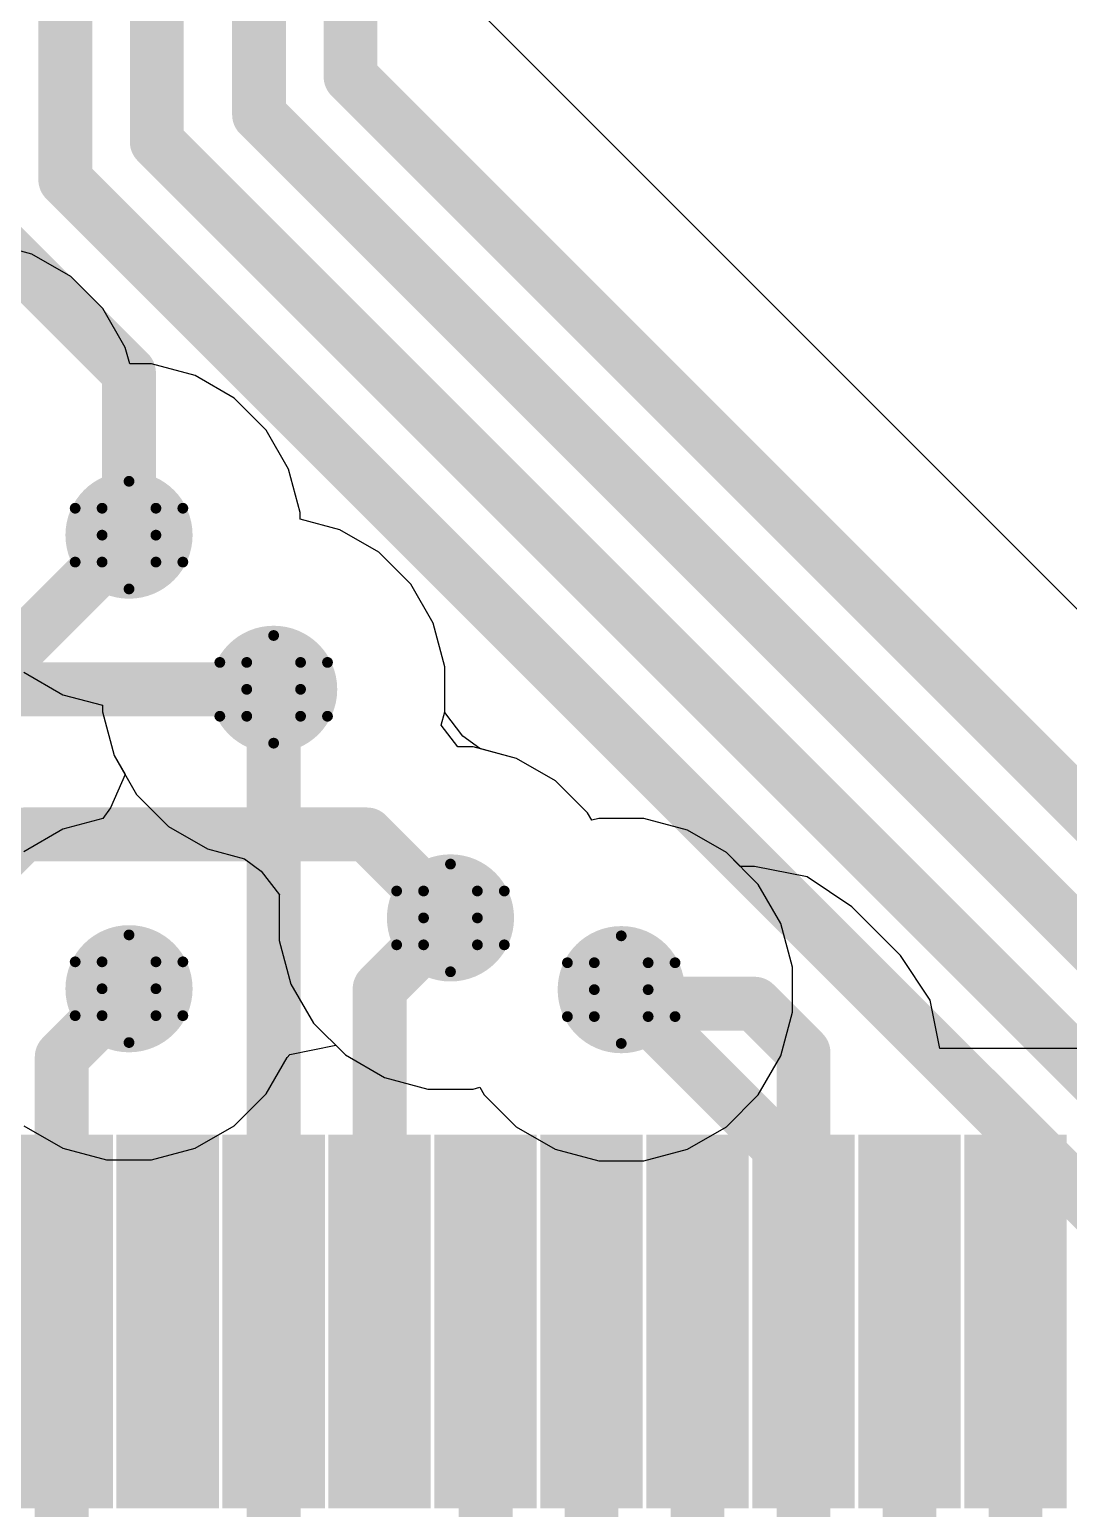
# Model space of a CAD drawing. Header units: inches. Extents: x -3 to 5437, y -3 to 5435.
# Drawn here: x 108.32 to 113.22, y 56.92 to 63.9 of the extents above; entities that cross this region are included whole.
import ezdxf

# ---------------------------------------------------------------- set-up
doc = ezdxf.new("R2010")
doc.units = ezdxf.units.IN
for name, color, linetype in [('Bottom Layer', 5, 'Continuous'), ('Drill Drawing', 1, 'Continuous'), ('GND', 16, 'Continuous'), ('PWR', 76, 'Continuous'), ('Top Layer', 1, 'Continuous'), ('Top Paste', 8, 'Continuous'), ('Top Solder', 216, 'Continuous'), ('Via Holes', 16, 'Continuous')]:
    doc.layers.add(name, color=color, linetype=linetype)

# ---------------------------------------------------------------- blocks, each defined once
blk = doc.blocks.new('LQFP_144_20_20__162')
at = {"layer": 'Top Layer'}
for points in [[(3.61, -11.46), (3.61, -9.9), (3.89, -9.9), (3.89, -11.46)], [(4.11, -11.46), (4.11, -9.9), (4.39, -9.9), (4.39, -11.46)], [(4.61, -11.46), (4.61, -9.9), (4.89, -9.9), (4.89, -11.46)], [(5.11, -11.46), (5.11, -9.9), (5.39, -9.9), (5.39, -11.46)], [(5.61, -11.46), (5.61, -9.9), (5.89, -9.9), (5.89, -11.46)], [(6.11, -11.46), (6.11, -9.9), (6.39, -9.9), (6.39, -11.46)], [(6.61, -11.46), (6.61, -9.9), (6.89, -9.9), (6.89, -11.46)], [(7.11, -11.46), (7.11, -9.9), (7.39, -9.9), (7.39, -11.46)], [(7.61, -11.46), (7.61, -9.9), (7.89, -9.9), (7.89, -11.46)], [(8.11, -11.46), (8.11, -9.9), (8.39, -9.9), (8.39, -11.46)]]:
    blk.add_hatch(color=1, dxfattribs=at).paths.add_polyline_path(points)
at = {"layer": 'Top Paste'}
for points in [[(3.61, -11.46), (3.61, -9.9), (3.89, -9.9), (3.89, -11.46)], [(4.11, -11.46), (4.11, -9.9), (4.39, -9.9), (4.39, -11.46)], [(4.61, -11.46), (4.61, -9.9), (4.89, -9.9), (4.89, -11.46)], [(5.11, -11.46), (5.11, -9.9), (5.39, -9.9), (5.39, -11.46)], [(5.61, -11.46), (5.61, -9.9), (5.89, -9.9), (5.89, -11.46)], [(6.11, -11.46), (6.11, -9.9), (6.39, -9.9), (6.39, -11.46)], [(6.61, -11.46), (6.61, -9.9), (6.89, -9.9), (6.89, -11.46)], [(7.11, -11.46), (7.11, -9.9), (7.39, -9.9), (7.39, -11.46)], [(7.61, -11.46), (7.61, -9.9), (7.89, -9.9), (7.89, -11.46)], [(8.11, -11.46), (8.11, -9.9), (8.39, -9.9), (8.39, -11.46)]]:
    blk.add_hatch(color=8, dxfattribs=at).paths.add_polyline_path(points)
at = {"layer": 'Top Solder'}
for points in [[(3.5084, -11.5616), (3.5084, -9.7984), (3.9916, -9.7984), (3.9916, -11.5616)], [(4.0084, -11.5616), (4.0084, -9.7984), (4.4916, -9.7984), (4.4916, -11.5616)], [(4.5084, -11.5616), (4.5084, -9.7984), (4.9916, -9.7984), (4.9916, -11.5616)], [(5.0084, -11.5616), (5.0084, -9.7984), (5.4916, -9.7984), (5.4916, -11.5616)], [(5.5084, -11.5616), (5.5084, -9.7984), (5.9916, -9.7984), (5.9916, -11.5616)], [(6.0084, -11.5616), (6.0084, -9.7984), (6.4916, -9.7984), (6.4916, -11.5616)], [(6.5084, -11.5616), (6.5084, -9.7984), (6.9916, -9.7984), (6.9916, -11.5616)], [(7.0084, -11.5616), (7.0084, -9.7984), (7.4916, -9.7984), (7.4916, -11.5616)], [(7.5084, -11.5616), (7.5084, -9.7984), (7.9916, -9.7984), (7.9916, -11.5616)], [(8.0084, -11.5616), (8.0084, -9.7984), (8.4916, -9.7984), (8.4916, -11.5616)]]:
    blk.add_hatch(color=216, dxfattribs=at).paths.add_polyline_path(points)

msp = doc.modelspace()

# ---------------------------------------------------------------- hatches: boundary and pattern name
at = {"layer": 'Bottom Layer'}
h = msp.add_hatch(color=5, dxfattribs=at)
edge = h.paths.add_edge_path()
edge.add_arc((108.7883, 61.5097), 0.3, 0, 360)
h = msp.add_hatch(color=5, dxfattribs=at)
edge = h.paths.add_edge_path()
edge.add_arc((109.4708, 60.7822), 0.3, 0, 360)
h = msp.add_hatch(color=5, dxfattribs=at)
edge = h.paths.add_edge_path()
edge.add_arc((110.3051, 59.7035), 0.3, 0, 360)
h = msp.add_hatch(color=5, dxfattribs=at)
edge = h.paths.add_edge_path()
edge.add_arc((108.7883, 59.3693), 0.3, 0, 360)
h = msp.add_hatch(color=5, dxfattribs=at)
edge = h.paths.add_edge_path()
edge.add_arc((111.1108, 59.365), 0.3, 0, 360)
at = {"layer": 'GND'}
h = msp.add_hatch(color=16, dxfattribs=at)
edge = h.paths.add_edge_path()
edge.add_arc((108.7883, 61.5097), 0.3, 0, 360)
h = msp.add_hatch(color=16, dxfattribs=at)
edge = h.paths.add_edge_path()
edge.add_arc((109.4708, 60.7822), 0.3, 0, 360)
h = msp.add_hatch(color=16, dxfattribs=at)
edge = h.paths.add_edge_path()
edge.add_arc((110.3051, 59.7035), 0.3, 0, 360)
h = msp.add_hatch(color=16, dxfattribs=at)
edge = h.paths.add_edge_path()
edge.add_arc((108.7883, 59.3693), 0.3, 0, 360)
h = msp.add_hatch(color=16, dxfattribs=at)
edge = h.paths.add_edge_path()
edge.add_arc((111.1108, 59.365), 0.3, 0, 360)
at = {"layer": 'PWR'}
h = msp.add_hatch(color=76, dxfattribs=at)
edge = h.paths.add_edge_path()
edge.add_arc((108.7883, 61.5097), 0.3, 0, 360)
h = msp.add_hatch(color=76, dxfattribs=at)
edge = h.paths.add_edge_path()
edge.add_arc((109.4708, 60.7822), 0.3, 0, 360)
h = msp.add_hatch(color=76, dxfattribs=at)
edge = h.paths.add_edge_path()
edge.add_arc((110.3051, 59.7035), 0.3, 0, 360)
h = msp.add_hatch(color=76, dxfattribs=at)
edge = h.paths.add_edge_path()
edge.add_arc((108.7883, 59.3693), 0.3, 0, 360)
h = msp.add_hatch(color=76, dxfattribs=at)
edge = h.paths.add_edge_path()
edge.add_arc((111.1108, 59.365), 0.3, 0, 360)
at = {"layer": 'Top Layer'}
h = msp.add_hatch(color=1, dxfattribs=at)
edge = h.paths.add_edge_path()
edge.add_arc((108.7883, 61.5097), 0.3, 0, 360)
h = msp.add_hatch(color=1, dxfattribs=at)
edge = h.paths.add_edge_path()
edge.add_arc((109.4708, 60.7822), 0.3, 0, 360)
h = msp.add_hatch(color=1, dxfattribs=at)
edge = h.paths.add_edge_path()
edge.add_arc((110.3051, 59.7035), 0.3, 0, 360)
h = msp.add_hatch(color=1, dxfattribs=at)
edge = h.paths.add_edge_path()
edge.add_arc((108.7883, 59.3693), 0.3, 0, 360)
h = msp.add_hatch(color=1, dxfattribs=at)
edge = h.paths.add_edge_path()
edge.add_arc((111.1108, 59.365), 0.3, 0, 360)
at = {"layer": 'Via Holes'}
h = msp.add_hatch(color=7, dxfattribs=at)
edge = h.paths.add_edge_path()
edge.add_arc((108.7883, 61.5097), 0.15, 0, 360)
h = msp.add_hatch(color=7, dxfattribs=at)
edge = h.paths.add_edge_path()
edge.add_arc((109.4708, 60.7822), 0.15, 0, 360)
h = msp.add_hatch(color=7, dxfattribs=at)
edge = h.paths.add_edge_path()
edge.add_arc((110.3051, 59.7035), 0.15, 0, 360)
h = msp.add_hatch(color=7, dxfattribs=at)
edge = h.paths.add_edge_path()
edge.add_arc((108.7883, 59.3693), 0.15, 0, 360)
h = msp.add_hatch(color=7, dxfattribs=at)
edge = h.paths.add_edge_path()
edge.add_arc((111.1108, 59.365), 0.15, 0, 360)

# ---------------------------------------------------------------- linework, layer by layer
at = {"layer": 'Bottom Layer'}
msp.add_line((113.3921, 61.0299), (110.4812, 63.9409), dxfattribs=at)
for points in [[(108.9193, 63.3658, 0.254, 0.254, 0), (108.9193, 77.0505, 0.254, 0.254, 0)], [(109.4019, 63.4938, 0.254, 0.254, 0), (109.4019, 76.9225, 0.254, 0.254, 0)], [(108.4875, 63.1869, 0.254, 0.254, 0), (108.4875, 72.4478, 0.254, 0.254, 0)], [(109.8337, 63.6727, 0.254, 0.254, 0), (109.8337, 69.3122, 0.254, 0.254, 0)], [(109.8337, 63.6727, 0.254, 0.254, 0), (115.0831, 58.4233, 0.254, 0.254, 0)], [(109.4019, 63.4938, 0.254, 0.254, 0), (114.6005, 58.2952, 0.254, 0.254, 0)], [(108.9193, 63.3658, 0.254, 0.254, 0), (114.1179, 58.1672, 0.254, 0.254, 0)], [(108.4875, 63.1869, 0.254, 0.254, 0), (113.6603, 58.0141, 0.254, 0.254, 0)], [(108.0503, 63.0135, 0.254, 0.254, 0), (108.7883, 62.2755, 0.254, 0.254, 0)], [(108.7883, 61.5097, 0.254, 0.254, 0), (108.7883, 62.2755, 0.254, 0.254, 0)], [(107.9536, 60.7822, 0.254, 0.254, 0), (109.4708, 60.7822, 0.254, 0.254, 0)], [(108.0298, 59.8368, 0.254, 0.254, 0), (108.2905, 60.0976, 0.254, 0.254, 0)], [(108.2905, 60.0976, 0.254, 0.254, 0), (109.911, 60.0976, 0.254, 0.254, 0)], [(109.911, 60.0976, 0.254, 0.254, 0), (110.3051, 59.7035, 0.254, 0.254, 0)], [(111.1108, 59.365, 0.254, 0.254, 0), (111.9708, 58.505, 0.254, 0.254, 0)], [(111.9708, 52.2251, 0.254, 0.254, 0), (111.9708, 58.505, 0.254, 0.254, 0)]]:
    msp.add_lwpolyline(points, format="xyseb", dxfattribs=at)
for points in [[(109.7702, 63.6727, 0.127, 0.127, 1), (109.8972, 63.6727, 0.127, 0.127, 1)], [(109.7702, 63.6727, 0.127, 0.127, 1), (109.8972, 63.6727, 0.127, 0.127, 1)], [(109.3384, 63.4938, 0.127, 0.127, 1), (109.4654, 63.4938, 0.127, 0.127, 1)], [(109.3384, 63.4938, 0.127, 0.127, 1), (109.4654, 63.4938, 0.127, 0.127, 1)], [(108.8558, 63.3658, 0.127, 0.127, 1), (108.9828, 63.3658, 0.127, 0.127, 1)], [(108.8558, 63.3658, 0.127, 0.127, 1), (108.9828, 63.3658, 0.127, 0.127, 1)], [(108.424, 63.1869, 0.127, 0.127, 1), (108.551, 63.1869, 0.127, 0.127, 1)], [(108.424, 63.1869, 0.127, 0.127, 1), (108.551, 63.1869, 0.127, 0.127, 1)], [(108.7248, 62.2755, 0.127, 0.127, 1), (108.8518, 62.2755, 0.127, 0.127, 1)], [(108.7248, 62.2755, 0.127, 0.127, 1), (108.8518, 62.2755, 0.127, 0.127, 1)], [(108.7248, 61.5097, 0.127, 0.127, 1), (108.8518, 61.5097, 0.127, 0.127, 1)], [(109.4073, 60.7822, 0.127, 0.127, 1), (109.5343, 60.7822, 0.127, 0.127, 1)], [(108.227, 60.0976, 0.127, 0.127, 1), (108.354, 60.0976, 0.127, 0.127, 1)], [(108.227, 60.0976, 0.127, 0.127, 1), (108.354, 60.0976, 0.127, 0.127, 1)], [(109.8475, 60.0976, 0.127, 0.127, 1), (109.9745, 60.0976, 0.127, 0.127, 1)], [(109.8475, 60.0976, 0.127, 0.127, 1), (109.9745, 60.0976, 0.127, 0.127, 1)], [(110.2416, 59.7035, 0.127, 0.127, 1), (110.3686, 59.7035, 0.127, 0.127, 1)], [(111.0473, 59.365, 0.127, 0.127, 1), (111.1743, 59.365, 0.127, 0.127, 1)], [(111.9073, 58.505, 0.127, 0.127, 1), (112.0343, 58.505, 0.127, 0.127, 1)], [(111.9073, 58.505, 0.127, 0.127, 1), (112.0343, 58.505, 0.127, 0.127, 1)]]:
    msp.add_lwpolyline(points, format="xyseb", close=True, dxfattribs=at)
at = {"layer": 'Drill Drawing'}
for points in [[(108.6613, 61.6367, 0.0508, 0.0508, 0), (108.7883, 61.7637, 0.0508, 0.0508, 0)], [(108.7883, 61.7637, 0.0508, 0.0508, 0), (108.9153, 61.6367, 0.0508, 0.0508, 0)], [(108.5343, 61.6367, 0.0508, 0.0508, 0), (108.6613, 61.5097, 0.0508, 0.0508, 0)], [(108.5343, 61.6367, 0.0508, 0.0508, 0), (108.6613, 61.6367, 0.0508, 0.0508, 0)], [(108.9153, 61.6367, 0.0508, 0.0508, 0), (109.0423, 61.6367, 0.0508, 0.0508, 0)], [(108.9153, 61.5097, 0.0508, 0.0508, 0), (109.0423, 61.6367, 0.0508, 0.0508, 0)], [(108.5343, 61.3827, 0.0508, 0.0508, 0), (108.6613, 61.5097, 0.0508, 0.0508, 0)], [(108.9153, 61.5097, 0.0508, 0.0508, 0), (109.0423, 61.3827, 0.0508, 0.0508, 0)], [(108.5343, 61.3827, 0.0508, 0.0508, 0), (108.6613, 61.3827, 0.0508, 0.0508, 0)], [(108.6613, 61.3827, 0.0508, 0.0508, 0), (108.7883, 61.2557, 0.0508, 0.0508, 0)], [(108.7883, 61.2557, 0.0508, 0.0508, 0), (108.9153, 61.3827, 0.0508, 0.0508, 0)], [(108.9153, 61.3827, 0.0508, 0.0508, 0), (109.0423, 61.3827, 0.0508, 0.0508, 0)], [(109.3438, 60.9092, 0.0508, 0.0508, 0), (109.4708, 61.0362, 0.0508, 0.0508, 0)], [(109.4708, 61.0362, 0.0508, 0.0508, 0), (109.5978, 60.9092, 0.0508, 0.0508, 0)], [(109.2168, 60.9092, 0.0508, 0.0508, 0), (109.3438, 60.7822, 0.0508, 0.0508, 0)], [(109.2168, 60.9092, 0.0508, 0.0508, 0), (109.3438, 60.9092, 0.0508, 0.0508, 0)], [(109.5978, 60.9092, 0.0508, 0.0508, 0), (109.7248, 60.9092, 0.0508, 0.0508, 0)], [(109.5978, 60.7822, 0.0508, 0.0508, 0), (109.7248, 60.9092, 0.0508, 0.0508, 0)], [(109.2168, 60.6552, 0.0508, 0.0508, 0), (109.3438, 60.7822, 0.0508, 0.0508, 0)], [(109.5978, 60.7822, 0.0508, 0.0508, 0), (109.7248, 60.6552, 0.0508, 0.0508, 0)], [(109.2168, 60.6552, 0.0508, 0.0508, 0), (109.3438, 60.6552, 0.0508, 0.0508, 0)], [(109.3438, 60.6552, 0.0508, 0.0508, 0), (109.4708, 60.5282, 0.0508, 0.0508, 0)], [(109.4708, 60.5282, 0.0508, 0.0508, 0), (109.5978, 60.6552, 0.0508, 0.0508, 0)], [(109.5978, 60.6552, 0.0508, 0.0508, 0), (109.7248, 60.6552, 0.0508, 0.0508, 0)], [(110.1781, 59.8305, 0.0508, 0.0508, 0), (110.3051, 59.9575, 0.0508, 0.0508, 0)], [(110.3051, 59.9575, 0.0508, 0.0508, 0), (110.4321, 59.8305, 0.0508, 0.0508, 0)], [(110.0511, 59.8305, 0.0508, 0.0508, 0), (110.1781, 59.7035, 0.0508, 0.0508, 0)], [(110.0511, 59.8305, 0.0508, 0.0508, 0), (110.1781, 59.8305, 0.0508, 0.0508, 0)], [(110.4321, 59.8305, 0.0508, 0.0508, 0), (110.5591, 59.8305, 0.0508, 0.0508, 0)], [(110.4321, 59.7035, 0.0508, 0.0508, 0), (110.5591, 59.8305, 0.0508, 0.0508, 0)], [(110.0511, 59.5765, 0.0508, 0.0508, 0), (110.1781, 59.7035, 0.0508, 0.0508, 0)], [(110.4321, 59.7035, 0.0508, 0.0508, 0), (110.5591, 59.5765, 0.0508, 0.0508, 0)], [(108.6613, 59.4963, 0.0508, 0.0508, 0), (108.7883, 59.6233, 0.0508, 0.0508, 0)], [(108.7883, 59.6233, 0.0508, 0.0508, 0), (108.9153, 59.4963, 0.0508, 0.0508, 0)], [(110.0511, 59.5765, 0.0508, 0.0508, 0), (110.1781, 59.5765, 0.0508, 0.0508, 0)], [(110.1781, 59.5765, 0.0508, 0.0508, 0), (110.3051, 59.4495, 0.0508, 0.0508, 0)], [(110.3051, 59.4495, 0.0508, 0.0508, 0), (110.4321, 59.5765, 0.0508, 0.0508, 0)], [(110.4321, 59.5765, 0.0508, 0.0508, 0), (110.5591, 59.5765, 0.0508, 0.0508, 0)], [(110.9838, 59.492, 0.0508, 0.0508, 0), (111.1108, 59.619, 0.0508, 0.0508, 0)], [(111.1108, 59.619, 0.0508, 0.0508, 0), (111.2378, 59.492, 0.0508, 0.0508, 0)], [(108.5343, 59.4963, 0.0508, 0.0508, 0), (108.6613, 59.3693, 0.0508, 0.0508, 0)], [(108.5343, 59.4963, 0.0508, 0.0508, 0), (108.6613, 59.4963, 0.0508, 0.0508, 0)], [(108.9153, 59.4963, 0.0508, 0.0508, 0), (109.0423, 59.4963, 0.0508, 0.0508, 0)], [(108.9153, 59.3693, 0.0508, 0.0508, 0), (109.0423, 59.4963, 0.0508, 0.0508, 0)], [(110.8568, 59.492, 0.0508, 0.0508, 0), (110.9838, 59.365, 0.0508, 0.0508, 0)], [(110.8568, 59.492, 0.0508, 0.0508, 0), (110.9838, 59.492, 0.0508, 0.0508, 0)], [(111.2378, 59.492, 0.0508, 0.0508, 0), (111.3648, 59.492, 0.0508, 0.0508, 0)], [(111.2378, 59.365, 0.0508, 0.0508, 0), (111.3648, 59.492, 0.0508, 0.0508, 0)], [(108.5343, 59.2423, 0.0508, 0.0508, 0), (108.6613, 59.3693, 0.0508, 0.0508, 0)], [(108.9153, 59.3693, 0.0508, 0.0508, 0), (109.0423, 59.2423, 0.0508, 0.0508, 0)], [(110.8568, 59.238, 0.0508, 0.0508, 0), (110.9838, 59.365, 0.0508, 0.0508, 0)], [(111.2378, 59.365, 0.0508, 0.0508, 0), (111.3648, 59.238, 0.0508, 0.0508, 0)], [(108.5343, 59.2423, 0.0508, 0.0508, 0), (108.6613, 59.2423, 0.0508, 0.0508, 0)], [(108.6613, 59.2423, 0.0508, 0.0508, 0), (108.7883, 59.1153, 0.0508, 0.0508, 0)], [(108.7883, 59.1153, 0.0508, 0.0508, 0), (108.9153, 59.2423, 0.0508, 0.0508, 0)], [(108.9153, 59.2423, 0.0508, 0.0508, 0), (109.0423, 59.2423, 0.0508, 0.0508, 0)], [(110.8568, 59.238, 0.0508, 0.0508, 0), (110.9838, 59.238, 0.0508, 0.0508, 0)], [(110.9838, 59.238, 0.0508, 0.0508, 0), (111.1108, 59.111, 0.0508, 0.0508, 0)], [(111.1108, 59.111, 0.0508, 0.0508, 0), (111.2378, 59.238, 0.0508, 0.0508, 0)], [(111.2378, 59.238, 0.0508, 0.0508, 0), (111.3648, 59.238, 0.0508, 0.0508, 0)]]:
    msp.add_lwpolyline(points, format="xyseb", dxfattribs=at)
for points in [[(108.7756, 61.7637, 0.0254, 0.0254, 1), (108.801, 61.7637, 0.0254, 0.0254, 1)], [(108.7756, 61.7637, 0.0254, 0.0254, 1), (108.801, 61.7637, 0.0254, 0.0254, 1)], [(108.5216, 61.6367, 0.0254, 0.0254, 1), (108.547, 61.6367, 0.0254, 0.0254, 1)], [(108.5216, 61.6367, 0.0254, 0.0254, 1), (108.547, 61.6367, 0.0254, 0.0254, 1)], [(108.6486, 61.6367, 0.0254, 0.0254, 1), (108.674, 61.6367, 0.0254, 0.0254, 1)], [(108.6486, 61.6367, 0.0254, 0.0254, 1), (108.674, 61.6367, 0.0254, 0.0254, 1)], [(108.9026, 61.6367, 0.0254, 0.0254, 1), (108.928, 61.6367, 0.0254, 0.0254, 1)], [(108.9026, 61.6367, 0.0254, 0.0254, 1), (108.928, 61.6367, 0.0254, 0.0254, 1)], [(109.0296, 61.6367, 0.0254, 0.0254, 1), (109.055, 61.6367, 0.0254, 0.0254, 1)], [(109.0296, 61.6367, 0.0254, 0.0254, 1), (109.055, 61.6367, 0.0254, 0.0254, 1)], [(108.6486, 61.5097, 0.0254, 0.0254, 1), (108.674, 61.5097, 0.0254, 0.0254, 1)], [(108.6486, 61.5097, 0.0254, 0.0254, 1), (108.674, 61.5097, 0.0254, 0.0254, 1)], [(108.9026, 61.5097, 0.0254, 0.0254, 1), (108.928, 61.5097, 0.0254, 0.0254, 1)], [(108.9026, 61.5097, 0.0254, 0.0254, 1), (108.928, 61.5097, 0.0254, 0.0254, 1)], [(108.5216, 61.3827, 0.0254, 0.0254, 1), (108.547, 61.3827, 0.0254, 0.0254, 1)], [(108.5216, 61.3827, 0.0254, 0.0254, 1), (108.547, 61.3827, 0.0254, 0.0254, 1)], [(108.6486, 61.3827, 0.0254, 0.0254, 1), (108.674, 61.3827, 0.0254, 0.0254, 1)], [(108.6486, 61.3827, 0.0254, 0.0254, 1), (108.674, 61.3827, 0.0254, 0.0254, 1)], [(108.9026, 61.3827, 0.0254, 0.0254, 1), (108.928, 61.3827, 0.0254, 0.0254, 1)], [(108.9026, 61.3827, 0.0254, 0.0254, 1), (108.928, 61.3827, 0.0254, 0.0254, 1)], [(109.0296, 61.3827, 0.0254, 0.0254, 1), (109.055, 61.3827, 0.0254, 0.0254, 1)], [(109.0296, 61.3827, 0.0254, 0.0254, 1), (109.055, 61.3827, 0.0254, 0.0254, 1)], [(108.7756, 61.2557, 0.0254, 0.0254, 1), (108.801, 61.2557, 0.0254, 0.0254, 1)], [(108.7756, 61.2557, 0.0254, 0.0254, 1), (108.801, 61.2557, 0.0254, 0.0254, 1)], [(109.4581, 61.0362, 0.0254, 0.0254, 1), (109.4835, 61.0362, 0.0254, 0.0254, 1)], [(109.4581, 61.0362, 0.0254, 0.0254, 1), (109.4835, 61.0362, 0.0254, 0.0254, 1)], [(109.2041, 60.9092, 0.0254, 0.0254, 1), (109.2295, 60.9092, 0.0254, 0.0254, 1)], [(109.2041, 60.9092, 0.0254, 0.0254, 1), (109.2295, 60.9092, 0.0254, 0.0254, 1)], [(109.3311, 60.9092, 0.0254, 0.0254, 1), (109.3565, 60.9092, 0.0254, 0.0254, 1)], [(109.3311, 60.9092, 0.0254, 0.0254, 1), (109.3565, 60.9092, 0.0254, 0.0254, 1)], [(109.5851, 60.9092, 0.0254, 0.0254, 1), (109.6105, 60.9092, 0.0254, 0.0254, 1)], [(109.5851, 60.9092, 0.0254, 0.0254, 1), (109.6105, 60.9092, 0.0254, 0.0254, 1)], [(109.7121, 60.9092, 0.0254, 0.0254, 1), (109.7375, 60.9092, 0.0254, 0.0254, 1)], [(109.7121, 60.9092, 0.0254, 0.0254, 1), (109.7375, 60.9092, 0.0254, 0.0254, 1)], [(109.3311, 60.7822, 0.0254, 0.0254, 1), (109.3565, 60.7822, 0.0254, 0.0254, 1)], [(109.3311, 60.7822, 0.0254, 0.0254, 1), (109.3565, 60.7822, 0.0254, 0.0254, 1)], [(109.5851, 60.7822, 0.0254, 0.0254, 1), (109.6105, 60.7822, 0.0254, 0.0254, 1)], [(109.5851, 60.7822, 0.0254, 0.0254, 1), (109.6105, 60.7822, 0.0254, 0.0254, 1)], [(109.2041, 60.6552, 0.0254, 0.0254, 1), (109.2295, 60.6552, 0.0254, 0.0254, 1)], [(109.2041, 60.6552, 0.0254, 0.0254, 1), (109.2295, 60.6552, 0.0254, 0.0254, 1)], [(109.3311, 60.6552, 0.0254, 0.0254, 1), (109.3565, 60.6552, 0.0254, 0.0254, 1)], [(109.3311, 60.6552, 0.0254, 0.0254, 1), (109.3565, 60.6552, 0.0254, 0.0254, 1)], [(109.5851, 60.6552, 0.0254, 0.0254, 1), (109.6105, 60.6552, 0.0254, 0.0254, 1)], [(109.5851, 60.6552, 0.0254, 0.0254, 1), (109.6105, 60.6552, 0.0254, 0.0254, 1)], [(109.7121, 60.6552, 0.0254, 0.0254, 1), (109.7375, 60.6552, 0.0254, 0.0254, 1)], [(109.7121, 60.6552, 0.0254, 0.0254, 1), (109.7375, 60.6552, 0.0254, 0.0254, 1)], [(109.4581, 60.5282, 0.0254, 0.0254, 1), (109.4835, 60.5282, 0.0254, 0.0254, 1)], [(109.4581, 60.5282, 0.0254, 0.0254, 1), (109.4835, 60.5282, 0.0254, 0.0254, 1)], [(110.2924, 59.9575, 0.0254, 0.0254, 1), (110.3178, 59.9575, 0.0254, 0.0254, 1)], [(110.2924, 59.9575, 0.0254, 0.0254, 1), (110.3178, 59.9575, 0.0254, 0.0254, 1)], [(110.0384, 59.8305, 0.0254, 0.0254, 1), (110.0638, 59.8305, 0.0254, 0.0254, 1)], [(110.0384, 59.8305, 0.0254, 0.0254, 1), (110.0638, 59.8305, 0.0254, 0.0254, 1)], [(110.1654, 59.8305, 0.0254, 0.0254, 1), (110.1908, 59.8305, 0.0254, 0.0254, 1)], [(110.1654, 59.8305, 0.0254, 0.0254, 1), (110.1908, 59.8305, 0.0254, 0.0254, 1)], [(110.4194, 59.8305, 0.0254, 0.0254, 1), (110.4448, 59.8305, 0.0254, 0.0254, 1)], [(110.4194, 59.8305, 0.0254, 0.0254, 1), (110.4448, 59.8305, 0.0254, 0.0254, 1)], [(110.5464, 59.8305, 0.0254, 0.0254, 1), (110.5718, 59.8305, 0.0254, 0.0254, 1)], [(110.5464, 59.8305, 0.0254, 0.0254, 1), (110.5718, 59.8305, 0.0254, 0.0254, 1)], [(110.1654, 59.7035, 0.0254, 0.0254, 1), (110.1908, 59.7035, 0.0254, 0.0254, 1)], [(110.1654, 59.7035, 0.0254, 0.0254, 1), (110.1908, 59.7035, 0.0254, 0.0254, 1)], [(110.4194, 59.7035, 0.0254, 0.0254, 1), (110.4448, 59.7035, 0.0254, 0.0254, 1)], [(110.4194, 59.7035, 0.0254, 0.0254, 1), (110.4448, 59.7035, 0.0254, 0.0254, 1)], [(108.7756, 59.6233, 0.0254, 0.0254, 1), (108.801, 59.6233, 0.0254, 0.0254, 1)], [(108.7756, 59.6233, 0.0254, 0.0254, 1), (108.801, 59.6233, 0.0254, 0.0254, 1)], [(110.0384, 59.5765, 0.0254, 0.0254, 1), (110.0638, 59.5765, 0.0254, 0.0254, 1)], [(110.0384, 59.5765, 0.0254, 0.0254, 1), (110.0638, 59.5765, 0.0254, 0.0254, 1)], [(110.1654, 59.5765, 0.0254, 0.0254, 1), (110.1908, 59.5765, 0.0254, 0.0254, 1)], [(110.1654, 59.5765, 0.0254, 0.0254, 1), (110.1908, 59.5765, 0.0254, 0.0254, 1)], [(110.4194, 59.5765, 0.0254, 0.0254, 1), (110.4448, 59.5765, 0.0254, 0.0254, 1)], [(110.4194, 59.5765, 0.0254, 0.0254, 1), (110.4448, 59.5765, 0.0254, 0.0254, 1)], [(110.5464, 59.5765, 0.0254, 0.0254, 1), (110.5718, 59.5765, 0.0254, 0.0254, 1)], [(110.5464, 59.5765, 0.0254, 0.0254, 1), (110.5718, 59.5765, 0.0254, 0.0254, 1)], [(111.0981, 59.619, 0.0254, 0.0254, 1), (111.1235, 59.619, 0.0254, 0.0254, 1)], [(111.0981, 59.619, 0.0254, 0.0254, 1), (111.1235, 59.619, 0.0254, 0.0254, 1)], [(108.5216, 59.4963, 0.0254, 0.0254, 1), (108.547, 59.4963, 0.0254, 0.0254, 1)], [(108.5216, 59.4963, 0.0254, 0.0254, 1), (108.547, 59.4963, 0.0254, 0.0254, 1)], [(108.6486, 59.4963, 0.0254, 0.0254, 1), (108.674, 59.4963, 0.0254, 0.0254, 1)], [(108.6486, 59.4963, 0.0254, 0.0254, 1), (108.674, 59.4963, 0.0254, 0.0254, 1)], [(108.9026, 59.4963, 0.0254, 0.0254, 1), (108.928, 59.4963, 0.0254, 0.0254, 1)], [(108.9026, 59.4963, 0.0254, 0.0254, 1), (108.928, 59.4963, 0.0254, 0.0254, 1)], [(109.0296, 59.4963, 0.0254, 0.0254, 1), (109.055, 59.4963, 0.0254, 0.0254, 1)], [(109.0296, 59.4963, 0.0254, 0.0254, 1), (109.055, 59.4963, 0.0254, 0.0254, 1)], [(110.2924, 59.4495, 0.0254, 0.0254, 1), (110.3178, 59.4495, 0.0254, 0.0254, 1)], [(110.2924, 59.4495, 0.0254, 0.0254, 1), (110.3178, 59.4495, 0.0254, 0.0254, 1)], [(110.8441, 59.492, 0.0254, 0.0254, 1), (110.8695, 59.492, 0.0254, 0.0254, 1)], [(110.8441, 59.492, 0.0254, 0.0254, 1), (110.8695, 59.492, 0.0254, 0.0254, 1)], [(110.9711, 59.492, 0.0254, 0.0254, 1), (110.9965, 59.492, 0.0254, 0.0254, 1)], [(110.9711, 59.492, 0.0254, 0.0254, 1), (110.9965, 59.492, 0.0254, 0.0254, 1)], [(111.2251, 59.492, 0.0254, 0.0254, 1), (111.2505, 59.492, 0.0254, 0.0254, 1)], [(111.2251, 59.492, 0.0254, 0.0254, 1), (111.2505, 59.492, 0.0254, 0.0254, 1)], [(111.3521, 59.492, 0.0254, 0.0254, 1), (111.3775, 59.492, 0.0254, 0.0254, 1)], [(111.3521, 59.492, 0.0254, 0.0254, 1), (111.3775, 59.492, 0.0254, 0.0254, 1)], [(108.6486, 59.3693, 0.0254, 0.0254, 1), (108.674, 59.3693, 0.0254, 0.0254, 1)], [(108.6486, 59.3693, 0.0254, 0.0254, 1), (108.674, 59.3693, 0.0254, 0.0254, 1)], [(108.9026, 59.3693, 0.0254, 0.0254, 1), (108.928, 59.3693, 0.0254, 0.0254, 1)], [(108.9026, 59.3693, 0.0254, 0.0254, 1), (108.928, 59.3693, 0.0254, 0.0254, 1)], [(110.9711, 59.365, 0.0254, 0.0254, 1), (110.9965, 59.365, 0.0254, 0.0254, 1)], [(110.9711, 59.365, 0.0254, 0.0254, 1), (110.9965, 59.365, 0.0254, 0.0254, 1)], [(111.2251, 59.365, 0.0254, 0.0254, 1), (111.2505, 59.365, 0.0254, 0.0254, 1)], [(111.2251, 59.365, 0.0254, 0.0254, 1), (111.2505, 59.365, 0.0254, 0.0254, 1)], [(108.5216, 59.2423, 0.0254, 0.0254, 1), (108.547, 59.2423, 0.0254, 0.0254, 1)], [(108.5216, 59.2423, 0.0254, 0.0254, 1), (108.547, 59.2423, 0.0254, 0.0254, 1)], [(108.6486, 59.2423, 0.0254, 0.0254, 1), (108.674, 59.2423, 0.0254, 0.0254, 1)], [(108.6486, 59.2423, 0.0254, 0.0254, 1), (108.674, 59.2423, 0.0254, 0.0254, 1)], [(108.9026, 59.2423, 0.0254, 0.0254, 1), (108.928, 59.2423, 0.0254, 0.0254, 1)], [(108.9026, 59.2423, 0.0254, 0.0254, 1), (108.928, 59.2423, 0.0254, 0.0254, 1)], [(109.0296, 59.2423, 0.0254, 0.0254, 1), (109.055, 59.2423, 0.0254, 0.0254, 1)], [(109.0296, 59.2423, 0.0254, 0.0254, 1), (109.055, 59.2423, 0.0254, 0.0254, 1)], [(110.8441, 59.238, 0.0254, 0.0254, 1), (110.8695, 59.238, 0.0254, 0.0254, 1)], [(110.8441, 59.238, 0.0254, 0.0254, 1), (110.8695, 59.238, 0.0254, 0.0254, 1)], [(110.9711, 59.238, 0.0254, 0.0254, 1), (110.9965, 59.238, 0.0254, 0.0254, 1)], [(110.9711, 59.238, 0.0254, 0.0254, 1), (110.9965, 59.238, 0.0254, 0.0254, 1)], [(111.2251, 59.238, 0.0254, 0.0254, 1), (111.2505, 59.238, 0.0254, 0.0254, 1)], [(111.2251, 59.238, 0.0254, 0.0254, 1), (111.2505, 59.238, 0.0254, 0.0254, 1)], [(111.3521, 59.238, 0.0254, 0.0254, 1), (111.3775, 59.238, 0.0254, 0.0254, 1)], [(111.3521, 59.238, 0.0254, 0.0254, 1), (111.3775, 59.238, 0.0254, 0.0254, 1)], [(108.7756, 59.1153, 0.0254, 0.0254, 1), (108.801, 59.1153, 0.0254, 0.0254, 1)], [(108.7756, 59.1153, 0.0254, 0.0254, 1), (108.801, 59.1153, 0.0254, 0.0254, 1)], [(111.0981, 59.111, 0.0254, 0.0254, 1), (111.1235, 59.111, 0.0254, 0.0254, 1)], [(111.0981, 59.111, 0.0254, 0.0254, 1), (111.1235, 59.111, 0.0254, 0.0254, 1)]]:
    msp.add_lwpolyline(points, format="xyseb", close=True, dxfattribs=at)
at = {"layer": 'GND'}
for p, q in [((108.3297, 62.8358), (108.1242, 62.8909)), ((108.514, 62.7294), (108.3297, 62.8358)), ((108.6644, 62.579), (108.514, 62.7294)), ((108.7708, 62.3947), (108.6644, 62.579)), ((108.7914, 62.3177), (108.7708, 62.3947)), ((108.8947, 62.3177), (108.7914, 62.3177)), ((109.1002, 62.2626), (108.8947, 62.3177)), ((109.2845, 62.1562), (109.1002, 62.2626)), ((109.4349, 62.0058), (109.2845, 62.1562)), ((109.5413, 61.8216), (109.4349, 62.0058)), ((109.5963, 61.6161), (109.5413, 61.8216)), ((109.5963, 61.5851), (109.5963, 61.6161)), ((109.7827, 61.5351), (109.5963, 61.5851)), ((109.967, 61.4288), (109.7827, 61.5351)), ((110.1174, 61.2783), (109.967, 61.4288)), ((110.2238, 61.0941), (110.1174, 61.2783)), ((110.2788, 60.8886), (110.2238, 61.0941)), ((108.2922, 60.8631), (108.4765, 60.7567)), ((110.2788, 60.6758), (110.2788, 60.8886)), ((108.4765, 60.7567), (108.6628, 60.7068)), ((108.6628, 60.7068), (108.6628, 60.6758)), ((108.6628, 60.6758), (108.7179, 60.4703)), ((110.278, 60.6727), (110.2788, 60.6758)), ((110.3638, 60.5609), (110.278, 60.6727)), ((110.4429, 60.5031), (110.3638, 60.5609)), ((110.617, 60.4565), (110.4429, 60.5031)), ((108.7179, 60.4703), (108.7698, 60.3805)), ((110.8012, 60.3501), (110.617, 60.4565)), ((108.7698, 60.3805), (108.7017, 60.223)), ((110.9516, 60.1996), (110.8012, 60.3501)), ((108.7017, 60.223), (108.664, 60.1725)), ((108.664, 60.1725), (108.4765, 60.1222)), ((110.972, 60.1643), (110.9516, 60.1996)), ((111.0045, 60.173), (110.972, 60.1643)), ((111.2172, 60.173), (111.0045, 60.173)), ((111.4227, 60.1179), (111.2172, 60.173)), ((108.4765, 60.1222), (108.2922, 60.0158)), ((111.607, 60.0115), (111.4227, 60.1179)), ((111.7574, 59.8611), (111.607, 60.0115)), ((111.8638, 59.6769), (111.7574, 59.8611)), ((111.9188, 59.4714), (111.8638, 59.6769)), ((111.9188, 59.2586), (111.9188, 59.4714)), ((111.8638, 59.0531), (111.9188, 59.2586)), ((109.4349, 58.8731), (109.5339, 59.0446)), ((109.5339, 59.0446), (109.5479, 59.0587)), ((109.5479, 59.0587), (109.7637, 59.1023)), ((109.7637, 59.1023), (109.809, 59.057)), ((109.809, 59.057), (109.9932, 58.9506)), ((111.7574, 58.8689), (111.8638, 59.0531)), ((109.9932, 58.9506), (110.1987, 58.8955)), ((110.1987, 58.8955), (110.4115, 58.8955)), ((110.4115, 58.8955), (110.4439, 58.9042)), ((110.4439, 58.9042), (110.4643, 58.8689)), ((109.2845, 58.7227), (109.4349, 58.8731)), ((110.4643, 58.8689), (110.6147, 58.7184)), ((111.607, 58.7184), (111.7574, 58.8689)), ((108.2922, 58.7227), (108.4765, 58.6163)), ((109.1002, 58.6163), (109.2845, 58.7227)), ((110.6147, 58.7184), (110.799, 58.612)), ((111.4227, 58.612), (111.607, 58.7184)), ((108.4765, 58.6163), (108.682, 58.5613)), ((108.682, 58.5613), (108.8947, 58.5613)), ((108.8947, 58.5613), (109.1002, 58.6163)), ((110.799, 58.612), (111.0045, 58.557)), ((111.0045, 58.557), (111.2172, 58.557)), ((111.2172, 58.557), (111.4227, 58.612))]:
    msp.add_line(p, q, dxfattribs=at)
at = {"layer": 'PWR'}
for p, q in [((108.3297, 62.8358), (108.1242, 62.8909)), ((108.514, 62.7294), (108.3297, 62.8358)), ((108.6644, 62.579), (108.514, 62.7294)), ((108.7708, 62.3947), (108.6644, 62.579)), ((108.7914, 62.3177), (108.7708, 62.3947)), ((108.8947, 62.3177), (108.7914, 62.3177)), ((109.1002, 62.2626), (108.8947, 62.3177)), ((109.2845, 62.1562), (109.1002, 62.2626)), ((109.4349, 62.0058), (109.2845, 62.1562)), ((109.5413, 61.8216), (109.4349, 62.0058)), ((109.5963, 61.6161), (109.5413, 61.8216)), ((109.5963, 61.5851), (109.5963, 61.6161)), ((109.7827, 61.5351), (109.5963, 61.5851)), ((109.967, 61.4288), (109.7827, 61.5351)), ((110.1174, 61.2783), (109.967, 61.4288)), ((110.2238, 61.0941), (110.1174, 61.2783)), ((110.2788, 60.8886), (110.2238, 61.0941)), ((108.2922, 60.8631), (108.4765, 60.7567)), ((110.2788, 60.6758), (110.2788, 60.8886)), ((108.4765, 60.7567), (108.6628, 60.7068)), ((108.6628, 60.7068), (108.6628, 60.6758)), ((108.6628, 60.6758), (108.7179, 60.4703)), ((110.278, 60.6727), (110.2788, 60.6758)), ((110.3638, 60.5609), (110.278, 60.6727)), ((110.4429, 60.5031), (110.3638, 60.5609)), ((110.617, 60.4565), (110.4429, 60.5031)), ((108.7179, 60.4703), (108.8243, 60.2861)), ((110.8012, 60.3501), (110.617, 60.4565)), ((110.9516, 60.1996), (110.8012, 60.3501)), ((108.8243, 60.2861), (108.9747, 60.1356)), ((110.972, 60.1643), (110.9516, 60.1996)), ((111.0045, 60.173), (110.972, 60.1643)), ((111.2172, 60.173), (111.0045, 60.173)), ((111.4227, 60.1179), (111.2172, 60.173)), ((108.9747, 60.1356), (109.159, 60.0293)), ((111.607, 60.0115), (111.4227, 60.1179)), ((109.159, 60.0293), (109.333, 59.9826)), ((109.333, 59.9826), (109.4121, 59.9248)), ((111.7574, 59.8611), (111.607, 60.0115)), ((109.4121, 59.9248), (109.4979, 59.813)), ((109.4979, 59.813), (109.4971, 59.8099)), ((109.4971, 59.8099), (109.4971, 59.5971)), ((111.8638, 59.6769), (111.7574, 59.8611)), ((111.9188, 59.4714), (111.8638, 59.6769)), ((109.4971, 59.5971), (109.5521, 59.3916)), ((111.9188, 59.2586), (111.9188, 59.4714)), ((109.5521, 59.3916), (109.6585, 59.2074)), ((111.8638, 59.0531), (111.9188, 59.2586)), ((109.6585, 59.2074), (109.809, 59.057)), ((109.809, 59.057), (109.9932, 58.9506)), ((111.7574, 58.8689), (111.8638, 59.0531)), ((109.9932, 58.9506), (110.1987, 58.8955)), ((110.1987, 58.8955), (110.4115, 58.8955)), ((110.4115, 58.8955), (110.4439, 58.9042)), ((110.4439, 58.9042), (110.4643, 58.8689)), ((110.4643, 58.8689), (110.6147, 58.7184)), ((111.607, 58.7184), (111.7574, 58.8689)), ((110.6147, 58.7184), (110.799, 58.612)), ((111.4227, 58.612), (111.607, 58.7184)), ((110.799, 58.612), (111.0045, 58.557)), ((111.0045, 58.557), (111.2172, 58.557)), ((111.2172, 58.557), (111.4227, 58.612))]:
    msp.add_line(p, q, dxfattribs=at)
at = {"layer": 'Top Layer'}
for p, q in [((108.3297, 62.8358), (108.1242, 62.8909)), ((108.514, 62.7294), (108.3297, 62.8358)), ((108.6644, 62.579), (108.514, 62.7294)), ((108.7708, 62.3947), (108.6644, 62.579)), ((108.7914, 62.3177), (108.7708, 62.3947)), ((108.8947, 62.3177), (108.7914, 62.3177)), ((109.1002, 62.2626), (108.8947, 62.3177)), ((109.2845, 62.1562), (109.1002, 62.2626)), ((109.4349, 62.0058), (109.2845, 62.1562)), ((109.5413, 61.8216), (109.4349, 62.0058)), ((109.5963, 61.6161), (109.5413, 61.8216)), ((109.5963, 61.5851), (109.5963, 61.6161)), ((109.7827, 61.5351), (109.5963, 61.5851)), ((109.967, 61.4288), (109.7827, 61.5351)), ((110.1174, 61.2783), (109.967, 61.4288)), ((110.2238, 61.0941), (110.1174, 61.2783)), ((110.2788, 60.8886), (110.2238, 61.0941)), ((110.2788, 60.6758), (110.2788, 60.8886)), ((110.2618, 60.6123), (110.2788, 60.6758)), ((110.3391, 60.5115), (110.2618, 60.6123)), ((110.4115, 60.5115), (110.3391, 60.5115)), ((110.617, 60.4565), (110.4115, 60.5115)), ((110.8012, 60.3501), (110.617, 60.4565)), ((110.9516, 60.1996), (110.8012, 60.3501)), ((110.972, 60.1643), (110.9516, 60.1996)), ((111.0045, 60.173), (110.972, 60.1643)), ((111.2172, 60.173), (111.0045, 60.173)), ((111.4227, 60.1179), (111.2172, 60.173)), ((111.607, 60.0115), (111.4227, 60.1179)), ((111.6723, 59.9462), (111.607, 60.0115)), ((111.7404, 59.9462), (111.6723, 59.9462)), ((111.9882, 59.8969), (111.7404, 59.9462)), ((112.1982, 59.7566), (111.9882, 59.8969)), ((112.4286, 59.5261), (112.1982, 59.7566)), ((112.569, 59.3161), (112.4286, 59.5261)), ((112.6145, 59.0873), (112.569, 59.3161)), ((114.1128, 59.0873), (112.6145, 59.0873))]:
    msp.add_line(p, q, dxfattribs=at)
for points in [[(107.4708, 60.1799, 0.254, 0.254, 0), (108.7883, 61.4974, 0.254, 0.254, 0)], [(109.4708, 57.7993, 0.254, 0.254, 0), (109.4708, 60.7822, 0.254, 0.254, 0)], [(109.9708, 59.3693, 0.254, 0.254, 0), (110.3051, 59.7035, 0.254, 0.254, 0)], [(108.4708, 59.0475, 0.254, 0.254, 0), (108.7883, 59.365, 0.254, 0.254, 0)], [(108.7883, 59.365, 0.254, 0.254, 0), (108.7883, 59.3693, 0.254, 0.254, 0)], [(109.9708, 57.7993, 0.254, 0.254, 0), (109.9708, 59.3693, 0.254, 0.254, 0)], [(111.1108, 59.365, 0.254, 0.254, 0), (111.177, 59.2988, 0.254, 0.254, 0)], [(111.177, 59.2988, 0.254, 0.254, 0), (111.7404, 59.2988, 0.254, 0.254, 0)], [(111.7404, 59.2988, 0.254, 0.254, 0), (111.9708, 59.0683, 0.254, 0.254, 0)], [(111.9708, 57.7993, 0.254, 0.254, 0), (111.9708, 59.0683, 0.254, 0.254, 0)], [(108.4708, 57.7993, 0.254, 0.254, 0), (108.4708, 59.0475, 0.254, 0.254, 0)], [(108.4708, 55.093, 0.254, 0.254, 0), (108.4708, 57.7993, 0.254, 0.254, 0)], [(109.4708, 56.0705, 0.254, 0.254, 0), (109.4708, 57.7993, 0.254, 0.254, 0)], [(110.4708, 55.6006, 0.254, 0.254, 0), (110.4708, 57.7993, 0.254, 0.254, 0)], [(110.9708, 56.4686, 0.254, 0.254, 0), (110.9708, 57.7993, 0.254, 0.254, 0)], [(111.4708, 56.6982, 0.254, 0.254, 0), (111.4708, 57.7993, 0.254, 0.254, 0)], [(112.4708, 56.6583, 0.254, 0.254, 0), (112.4708, 57.7993, 0.254, 0.254, 0)], [(112.9708, 56.5476, 0.254, 0.254, 0), (112.9708, 57.7993, 0.254, 0.254, 0)]]:
    msp.add_lwpolyline(points, format="xyseb", dxfattribs=at)
for points in [[(108.7248, 61.4974, 0.127, 0.127, 1), (108.8518, 61.4974, 0.127, 0.127, 1)], [(109.4073, 60.7822, 0.127, 0.127, 1), (109.5343, 60.7822, 0.127, 0.127, 1)], [(110.2416, 59.7035, 0.127, 0.127, 1), (110.3686, 59.7035, 0.127, 0.127, 1)], [(108.7248, 59.3693, 0.127, 0.127, 1), (108.8518, 59.3693, 0.127, 0.127, 1)], [(108.7248, 59.365, 0.127, 0.127, 1), (108.8518, 59.365, 0.127, 0.127, 1)], [(108.7248, 59.365, 0.127, 0.127, 1), (108.8518, 59.365, 0.127, 0.127, 1)], [(109.9073, 59.3693, 0.127, 0.127, 1), (110.0343, 59.3693, 0.127, 0.127, 1)], [(109.9073, 59.3693, 0.127, 0.127, 1), (110.0343, 59.3693, 0.127, 0.127, 1)], [(111.0473, 59.365, 0.127, 0.127, 1), (111.1743, 59.365, 0.127, 0.127, 1)], [(111.1135, 59.2988, 0.127, 0.127, 1), (111.2405, 59.2988, 0.127, 0.127, 1)], [(111.1135, 59.2988, 0.127, 0.127, 1), (111.2405, 59.2988, 0.127, 0.127, 1)], [(111.6769, 59.2988, 0.127, 0.127, 1), (111.8039, 59.2988, 0.127, 0.127, 1)], [(111.6769, 59.2988, 0.127, 0.127, 1), (111.8039, 59.2988, 0.127, 0.127, 1)], [(111.9073, 59.0683, 0.127, 0.127, 1), (112.0343, 59.0683, 0.127, 0.127, 1)], [(111.9073, 59.0683, 0.127, 0.127, 1), (112.0343, 59.0683, 0.127, 0.127, 1)], [(108.4073, 59.0475, 0.127, 0.127, 1), (108.5343, 59.0475, 0.127, 0.127, 1)], [(108.4073, 59.0475, 0.127, 0.127, 1), (108.5343, 59.0475, 0.127, 0.127, 1)], [(108.4073, 57.7993, 0.127, 0.127, 1), (108.5343, 57.7993, 0.127, 0.127, 1)], [(108.4073, 57.7993, 0.127, 0.127, 1), (108.5343, 57.7993, 0.127, 0.127, 1)], [(109.4073, 57.7993, 0.127, 0.127, 1), (109.5343, 57.7993, 0.127, 0.127, 1)], [(109.4073, 57.7993, 0.127, 0.127, 1), (109.5343, 57.7993, 0.127, 0.127, 1)], [(109.9073, 57.7993, 0.127, 0.127, 1), (110.0343, 57.7993, 0.127, 0.127, 1)], [(110.4073, 57.7993, 0.127, 0.127, 1), (110.5343, 57.7993, 0.127, 0.127, 1)], [(110.9073, 57.7993, 0.127, 0.127, 1), (111.0343, 57.7993, 0.127, 0.127, 1)], [(111.4073, 57.7993, 0.127, 0.127, 1), (111.5343, 57.7993, 0.127, 0.127, 1)], [(111.9073, 57.7993, 0.127, 0.127, 1), (112.0343, 57.7993, 0.127, 0.127, 1)], [(112.4073, 57.7993, 0.127, 0.127, 1), (112.5343, 57.7993, 0.127, 0.127, 1)], [(112.9073, 57.7993, 0.127, 0.127, 1), (113.0343, 57.7993, 0.127, 0.127, 1)]]:
    msp.add_lwpolyline(points, format="xyseb", close=True, dxfattribs=at)

# ---------------------------------------------------------------- block references
msp.add_blockref('LQFP_144_20_20__162', (104.7208, 68.4793))

doc.saveas('drawing.dxf')
